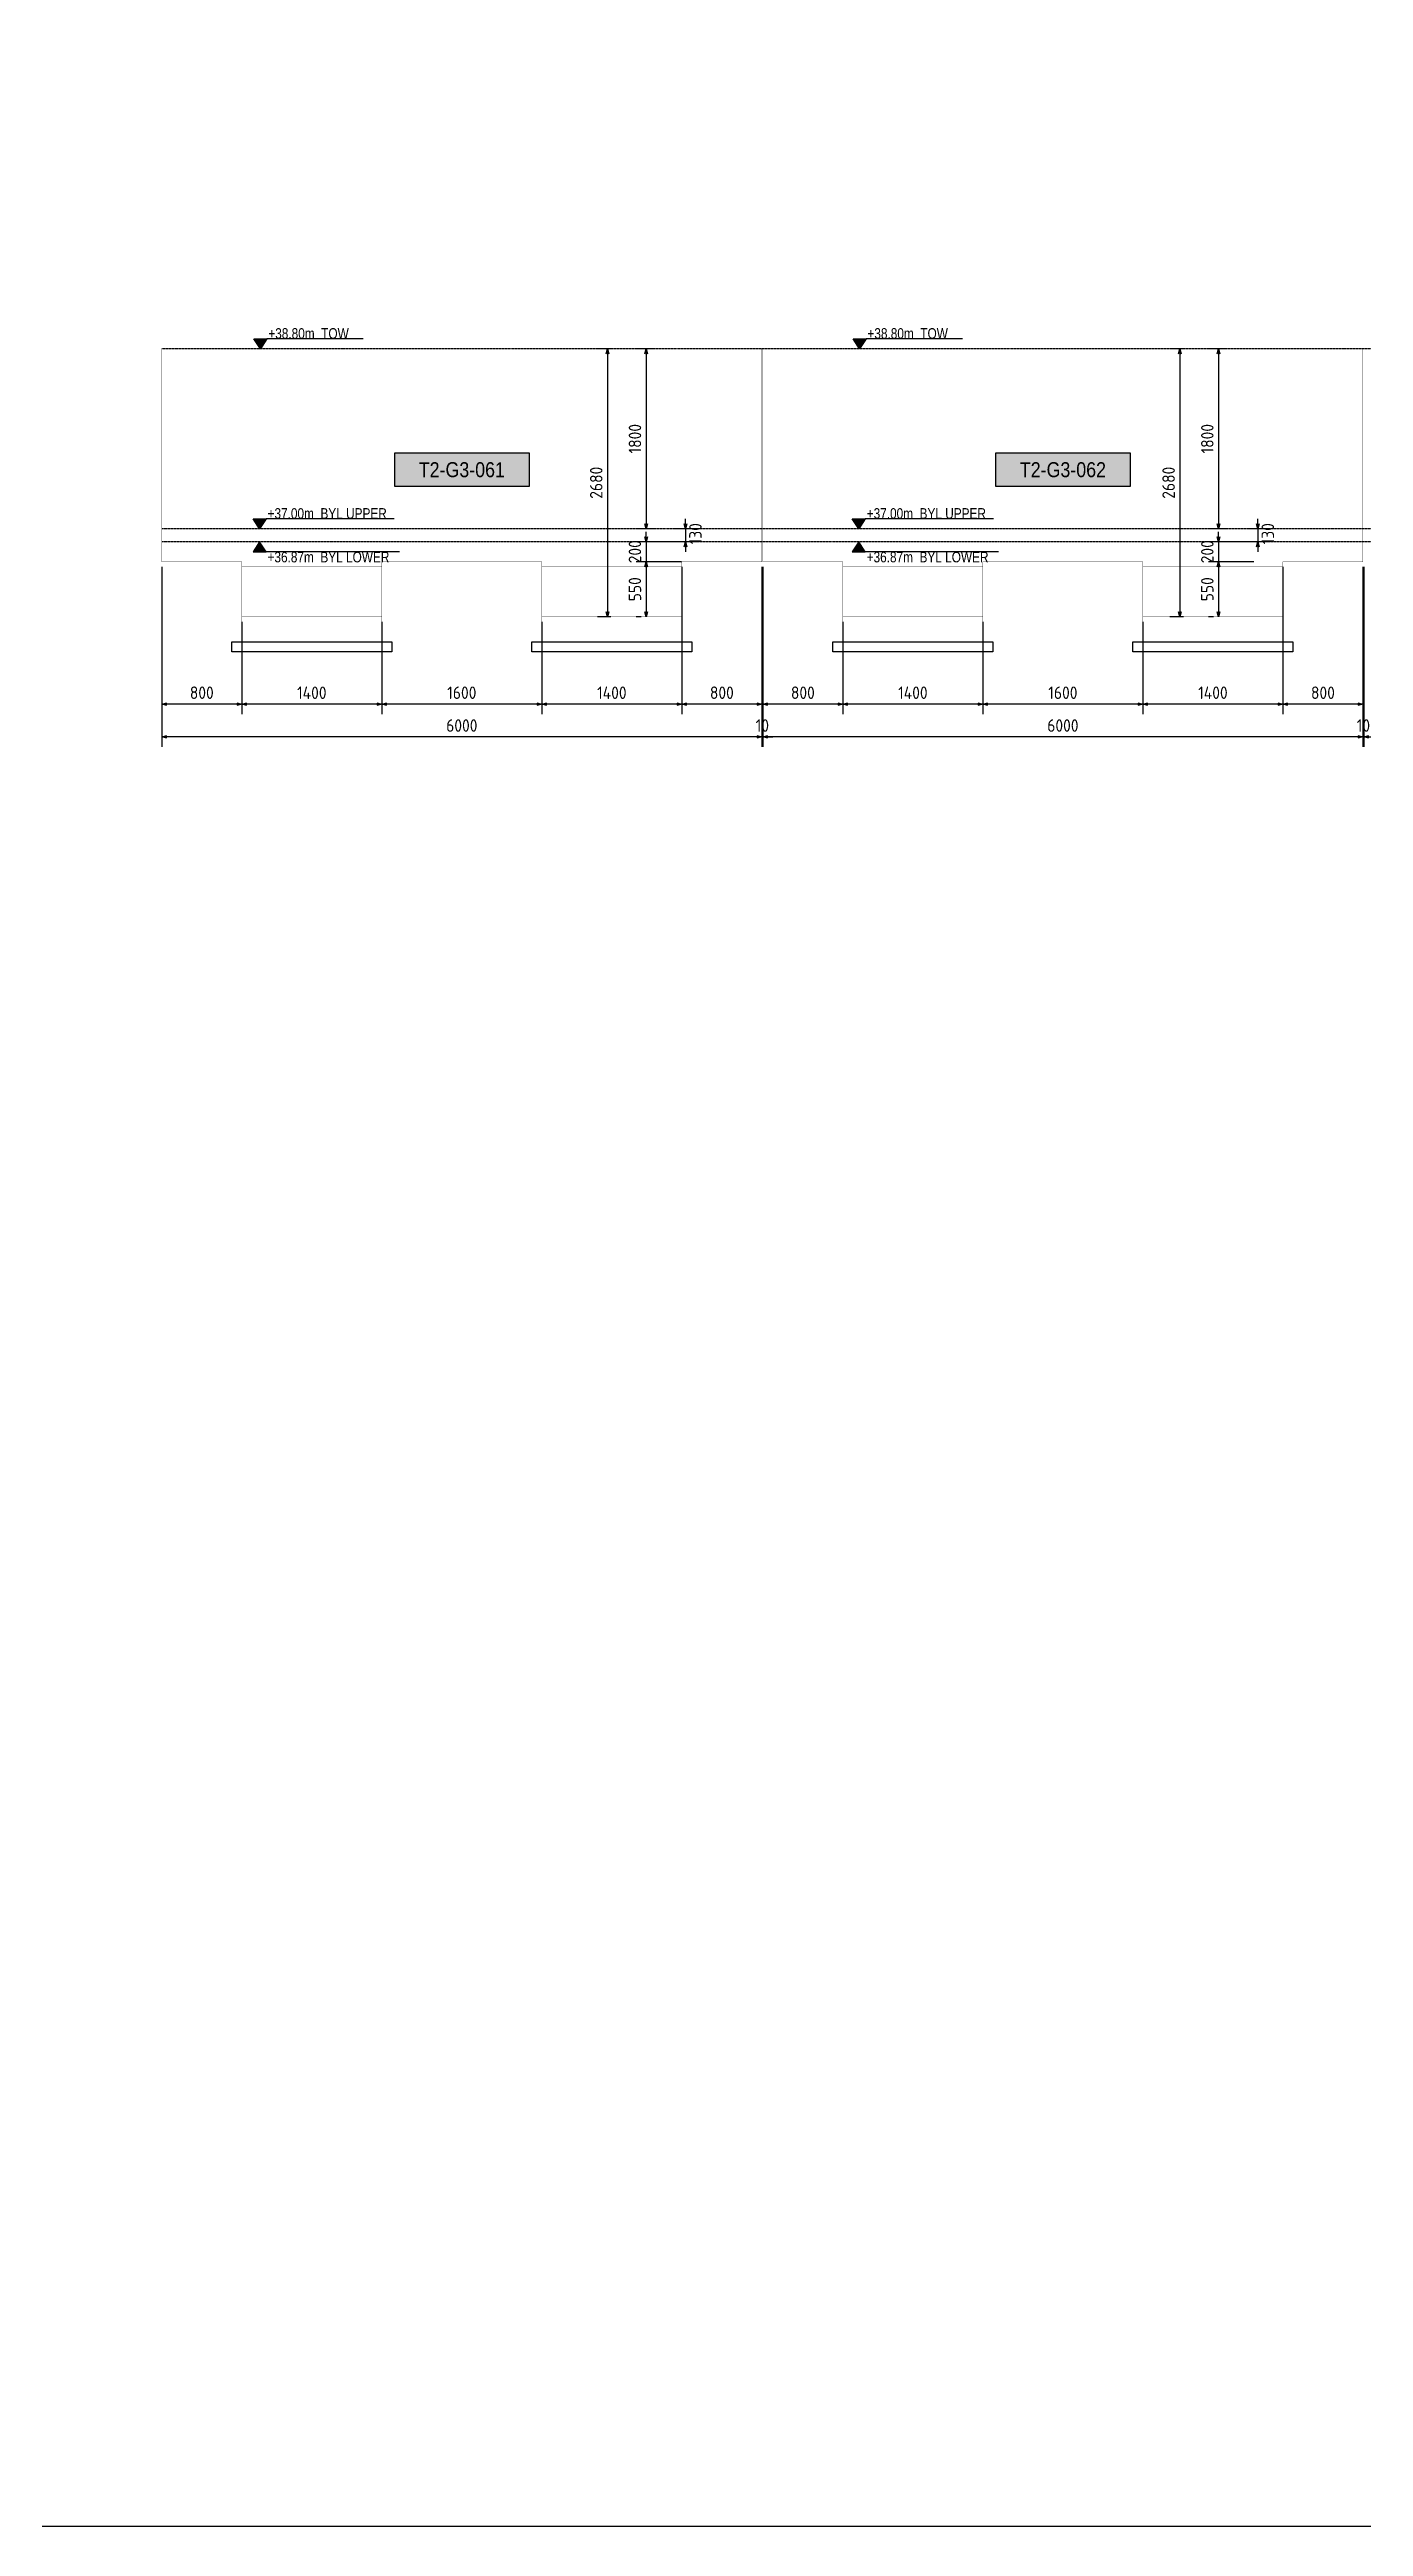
# Model space of a CAD drawing. Header units: centimetres. Extents: x -6122352 to 7132207, y -1694241 to 1947892.
# Drawn here: x 3400833 to 3413970, y 569616 to 594385 of the extents above; entities that cross this region are included whole.
import ezdxf
from ezdxf.enums import TextEntityAlignment as Align

# ---------------------------------------------------------------- set-up
doc = ezdxf.new("R2010")
doc.units = ezdxf.units.CM
doc.header["$MEASUREMENT"] = 0
doc.header["$PDMODE"] = 66
doc.header["$PDSIZE"] = 100
doc.linetypes.add('DASHED2', pattern=[0.375, 0.25, -0.125])
doc.linetypes.add('HIDDEN', pattern=[0.375, 0.25, -0.125])
for name, color, linetype in [('@MI-TYPE-01', 30, 'Continuous'), ('@MI-TYPE-02', 6, 'Continuous'), ('JML-Dimension', 1, 'Continuous'), ('PANEL-TAGS', 7, 'Continuous'), ('SECTION', 130, 'Continuous')]:
    doc.layers.add(name, color=color, linetype=linetype)
doc.styles.add('PANELTAG_STYLE', font='arial.ttf')
doc.styles.add('Schueco-BEMSTIL', font='isocpeur.ttf', dxfattribs={"width": 0.9})
doc.styles.add('txt-Pisa-std', font='arial.ttf', dxfattribs={"width": 0.8})
doc.dimstyles.new('MI- JWC-TXT-2.5 MM', dxfattribs={"dimscale": 1.5, "dimtxt": 2.5, "dimasz": 1, "dimexe": 2, "dimexo": 1, "dimgap": 1, "dimtad": 1, "dimdec": 0, "dimdsep": 46, "dimtxsty": 'Schueco-BEMSTIL', "dimblk": 'OPEN30', "dimcen": 0, "dimdle": 2, "dimclrd": 140, "dimclre": 8, "dimclrt": 40, "dimadec": 0, "dimazin": 2, "dimtfac": 1, "dimtdec": 0, "dimtix": 1, "dimtmove": 2, "dimatfit": 3, "dimldrblk": 'OPEN', "dimfxl": 2, "dimlwd": -1, "dimlwe": -1, "dimarcsym": 0})

# ---------------------------------------------------------------- blocks, each defined once
blk = doc.blocks.new('*U2058')
at = {"layer": 'JML-Dimension'}
h = blk.add_hatch(color=10, dxfattribs=at)
h.dxf.hatch_style = 1
h.paths.add_polyline_path([(0, 0), (-1.54, 2.37), (1.54, 2.37)])
blk.add_line((24.31, 2.37), (1.54, 2.37), dxfattribs=at)
blk.add_lwpolyline([(0, 0), (-1.54, 2.37), (1.54, 2.37), (0, 0)], dxfattribs=at)
at = {"color": 5, "style": 'txt-Pisa-std', "width": 0.8}
blk.add_attdef('+0.0', text='', height=2.5, dxfattribs=at).set_placement((1.87, 2.37), align=Align.BOTTOM_LEFT)
blk = doc.blocks.new('_Open30')
at = {"color": 0, "linetype": 'ByBlock', "lineweight": -2}
for p, q in [((-1, 0.27), (0, 0)), ((0, 0), (-1, -0.27)), ((0, 0), (-1, 0))]:
    blk.add_line(p, q, dxfattribs=at)
blk = doc.blocks.new('*D2286')
at = {"layer": '@MI-TYPE-01', "color": 8, "transparency": 16777216}
for p, q in [((3413165, 589213), (3413165, 587740)), ((3413965, 589213), (3413965, 587740))]:
    blk.add_line(p, q, dxfattribs=at)
at = {"layer": '@MI-TYPE-01', "color": 140, "transparency": 16777216}
blk.add_line((3413915, 587840), (3413215, 587840), dxfattribs=at)
at = {"layer": 'Defpoints', "color": 0, "transparency": 16777216}
for p in [(3413165, 589263), (3413965, 589263), (3413165, 587840)]:
    blk.add_point(p, dxfattribs=at)
at = {"layer": '@MI-TYPE-01', "color": 140, "transparency": 16777216, "xscale": 50, "yscale": 50, "zscale": 50, "rotation": 180}
blk.add_blockref('_Open30', (3413165, 587840), dxfattribs=at)
at = {"layer": '@MI-TYPE-01', "color": 140, "transparency": 16777216, "xscale": 50, "yscale": 50, "zscale": 50}
blk.add_blockref('_Open30', (3413965, 587840), dxfattribs=at)
at = {"layer": '@MI-TYPE-01', "color": 40, "transparency": 16777216, "insert": (3413565, 587953), "char_height": 125, "attachment_point": 5, "style": 'Schueco-BEMSTIL'}
blk.add_mtext('800', dxfattribs=at)
blk = doc.blocks.new('_Open')
at = {"color": 0, "linetype": 'ByBlock', "lineweight": -2}
for p, q in [((-1, 0), (0, 0)), ((-1, 0), (0, 0)), ((0, 0), (-1, 0))]:
    blk.add_line(p, q, dxfattribs=at)
blk = doc.blocks.new('*D2287')
at = {"layer": '@MI-TYPE-01', "color": 8, "transparency": 16777216}
for p, q in [((3413165, 589213), (3413165, 587740)), ((3411765, 588663), (3411765, 587740))]:
    blk.add_line(p, q, dxfattribs=at)
at = {"layer": '@MI-TYPE-01', "color": 140, "transparency": 16777216}
blk.add_line((3413115, 587840), (3411815, 587840), dxfattribs=at)
at = {"layer": 'Defpoints', "color": 0, "transparency": 16777216}
for p in [(3413165, 589263), (3411765, 588713), (3411765, 587840)]:
    blk.add_point(p, dxfattribs=at)
at = {"layer": '@MI-TYPE-01', "color": 140, "transparency": 16777216, "xscale": 50, "yscale": 50, "zscale": 50, "rotation": 180}
blk.add_blockref('_Open30', (3411765, 587840), dxfattribs=at)
at = {"layer": '@MI-TYPE-01', "color": 140, "transparency": 16777216, "xscale": 50, "yscale": 50, "zscale": 50}
blk.add_blockref('_Open30', (3413165, 587840), dxfattribs=at)
at = {"layer": '@MI-TYPE-01', "color": 40, "transparency": 16777216, "insert": (3412465, 587953), "char_height": 125, "attachment_point": 5, "style": 'Schueco-BEMSTIL'}
blk.add_mtext('1400', dxfattribs=at)
blk = doc.blocks.new('*D2288')
at = {"layer": '@MI-TYPE-01', "color": 8, "transparency": 16777216}
for p, q in [((3410165, 588663), (3410165, 587740)), ((3411765, 588663), (3411765, 587740))]:
    blk.add_line(p, q, dxfattribs=at)
at = {"layer": '@MI-TYPE-01', "color": 140, "transparency": 16777216}
blk.add_line((3411715, 587840), (3410215, 587840), dxfattribs=at)
at = {"layer": 'Defpoints', "color": 0, "transparency": 16777216}
for p in [(3410165, 588713), (3411765, 588713), (3410165, 587840)]:
    blk.add_point(p, dxfattribs=at)
at = {"layer": '@MI-TYPE-01', "color": 140, "transparency": 16777216, "xscale": 50, "yscale": 50, "zscale": 50, "rotation": 180}
blk.add_blockref('_Open30', (3410165, 587840), dxfattribs=at)
at = {"layer": '@MI-TYPE-01', "color": 140, "transparency": 16777216, "xscale": 50, "yscale": 50, "zscale": 50}
blk.add_blockref('_Open30', (3411765, 587840), dxfattribs=at)
at = {"layer": '@MI-TYPE-01', "color": 40, "transparency": 16777216, "insert": (3410965, 587953), "char_height": 125, "attachment_point": 5, "style": 'Schueco-BEMSTIL'}
blk.add_mtext('1600', dxfattribs=at)
blk = doc.blocks.new('*D2289')
at = {"layer": '@MI-TYPE-01', "color": 8, "transparency": 16777216}
for p, q in [((3408765, 588663), (3408765, 587740)), ((3410165, 588663), (3410165, 587740))]:
    blk.add_line(p, q, dxfattribs=at)
at = {"layer": '@MI-TYPE-01', "color": 140, "transparency": 16777216}
blk.add_line((3410115, 587840), (3408815, 587840), dxfattribs=at)
at = {"layer": 'Defpoints', "color": 0, "transparency": 16777216}
for p in [(3408765, 588713), (3410165, 588713), (3408765, 587840)]:
    blk.add_point(p, dxfattribs=at)
at = {"layer": '@MI-TYPE-01', "color": 140, "transparency": 16777216, "xscale": 50, "yscale": 50, "zscale": 50, "rotation": 180}
blk.add_blockref('_Open30', (3408765, 587840), dxfattribs=at)
at = {"layer": '@MI-TYPE-01', "color": 140, "transparency": 16777216, "xscale": 50, "yscale": 50, "zscale": 50}
blk.add_blockref('_Open30', (3410165, 587840), dxfattribs=at)
at = {"layer": '@MI-TYPE-01', "color": 40, "transparency": 16777216, "insert": (3409465, 587953), "char_height": 125, "attachment_point": 5, "style": 'Schueco-BEMSTIL'}
blk.add_mtext('1400', dxfattribs=at)
blk = doc.blocks.new('*D2290')
at = {"layer": '@MI-TYPE-01', "color": 8, "transparency": 16777216}
for p, q in [((3407965, 589213), (3407965, 587740)), ((3408765, 588663), (3408765, 587740))]:
    blk.add_line(p, q, dxfattribs=at)
at = {"layer": '@MI-TYPE-01', "color": 140, "transparency": 16777216}
blk.add_line((3408715, 587840), (3408015, 587840), dxfattribs=at)
at = {"layer": 'Defpoints', "color": 0, "transparency": 16777216}
for p in [(3407965, 589263), (3408765, 588713), (3407965, 587840)]:
    blk.add_point(p, dxfattribs=at)
at = {"layer": '@MI-TYPE-01', "color": 140, "transparency": 16777216, "xscale": 50, "yscale": 50, "zscale": 50, "rotation": 180}
blk.add_blockref('_Open30', (3407965, 587840), dxfattribs=at)
at = {"layer": '@MI-TYPE-01', "color": 140, "transparency": 16777216, "xscale": 50, "yscale": 50, "zscale": 50}
blk.add_blockref('_Open30', (3408765, 587840), dxfattribs=at)
at = {"layer": '@MI-TYPE-01', "color": 40, "transparency": 16777216, "insert": (3408365, 587953), "char_height": 125, "attachment_point": 5, "style": 'Schueco-BEMSTIL'}
blk.add_mtext('800', dxfattribs=at)
blk = doc.blocks.new('*D2291')
at = {"layer": '@MI-TYPE-01', "color": 8, "transparency": 16777216}
for p, q in [((3407965, 589213), (3407965, 587413)), ((3413965, 589213), (3413965, 587413))]:
    blk.add_line(p, q, dxfattribs=at)
at = {"layer": '@MI-TYPE-01', "color": 140, "transparency": 16777216}
blk.add_line((3413915, 587513), (3408015, 587513), dxfattribs=at)
at = {"layer": 'Defpoints', "color": 0, "transparency": 16777216}
for p in [(3407965, 589263), (3413965, 589263), (3407965, 587513)]:
    blk.add_point(p, dxfattribs=at)
at = {"layer": '@MI-TYPE-01', "color": 140, "transparency": 16777216, "xscale": 50, "yscale": 50, "zscale": 50, "rotation": 180}
blk.add_blockref('_Open30', (3407965, 587513), dxfattribs=at)
at = {"layer": '@MI-TYPE-01', "color": 140, "transparency": 16777216, "xscale": 50, "yscale": 50, "zscale": 50}
blk.add_blockref('_Open30', (3413965, 587513), dxfattribs=at)
at = {"layer": '@MI-TYPE-01', "color": 40, "transparency": 16777216, "insert": (3410965, 587625), "char_height": 125, "attachment_point": 5, "style": 'Schueco-BEMSTIL'}
blk.add_mtext('6000', dxfattribs=at)
blk = doc.blocks.new('*D2292')
at = {"layer": '@MI-TYPE-01', "color": 8, "transparency": 16777216}
for p, q in [((3407155, 589213), (3407155, 587740)), ((3407955, 589213), (3407955, 587740))]:
    blk.add_line(p, q, dxfattribs=at)
at = {"layer": '@MI-TYPE-01', "color": 140, "transparency": 16777216}
blk.add_line((3407905, 587840), (3407205, 587840), dxfattribs=at)
at = {"layer": 'Defpoints', "color": 0, "transparency": 16777216}
for p in [(3407155, 589263), (3407955, 589263), (3407155, 587840)]:
    blk.add_point(p, dxfattribs=at)
at = {"layer": '@MI-TYPE-01', "color": 140, "transparency": 16777216, "xscale": 50, "yscale": 50, "zscale": 50, "rotation": 180}
blk.add_blockref('_Open30', (3407155, 587840), dxfattribs=at)
at = {"layer": '@MI-TYPE-01', "color": 140, "transparency": 16777216, "xscale": 50, "yscale": 50, "zscale": 50}
blk.add_blockref('_Open30', (3407955, 587840), dxfattribs=at)
at = {"layer": '@MI-TYPE-01', "color": 40, "transparency": 16777216, "insert": (3407555, 587953), "char_height": 125, "attachment_point": 5, "style": 'Schueco-BEMSTIL'}
blk.add_mtext('800', dxfattribs=at)
blk = doc.blocks.new('*D2293')
at = {"layer": '@MI-TYPE-01', "color": 8, "transparency": 16777216}
for p, q in [((3407155, 589213), (3407155, 587740)), ((3405755, 588663), (3405755, 587740))]:
    blk.add_line(p, q, dxfattribs=at)
at = {"layer": '@MI-TYPE-01', "color": 140, "transparency": 16777216}
blk.add_line((3407105, 587840), (3405805, 587840), dxfattribs=at)
at = {"layer": 'Defpoints', "color": 0, "transparency": 16777216}
for p in [(3407155, 589263), (3405755, 588713), (3405755, 587840)]:
    blk.add_point(p, dxfattribs=at)
at = {"layer": '@MI-TYPE-01', "color": 140, "transparency": 16777216, "xscale": 50, "yscale": 50, "zscale": 50, "rotation": 180}
blk.add_blockref('_Open30', (3405755, 587840), dxfattribs=at)
at = {"layer": '@MI-TYPE-01', "color": 140, "transparency": 16777216, "xscale": 50, "yscale": 50, "zscale": 50}
blk.add_blockref('_Open30', (3407155, 587840), dxfattribs=at)
at = {"layer": '@MI-TYPE-01', "color": 40, "transparency": 16777216, "insert": (3406455, 587953), "char_height": 125, "attachment_point": 5, "style": 'Schueco-BEMSTIL'}
blk.add_mtext('1400', dxfattribs=at)
blk = doc.blocks.new('*D2298')
at = {"layer": '@MI-TYPE-01', "color": 8, "transparency": 16777216}
for p, q in [((3404155, 588663), (3404155, 587740)), ((3405755, 588663), (3405755, 587740))]:
    blk.add_line(p, q, dxfattribs=at)
at = {"layer": '@MI-TYPE-01', "color": 140, "transparency": 16777216}
blk.add_line((3405705, 587840), (3404205, 587840), dxfattribs=at)
at = {"layer": 'Defpoints', "color": 0, "transparency": 16777216}
for p in [(3404155, 588713), (3405755, 588713), (3404155, 587840)]:
    blk.add_point(p, dxfattribs=at)
at = {"layer": '@MI-TYPE-01', "color": 140, "transparency": 16777216, "xscale": 50, "yscale": 50, "zscale": 50, "rotation": 180}
blk.add_blockref('_Open30', (3404155, 587840), dxfattribs=at)
at = {"layer": '@MI-TYPE-01', "color": 140, "transparency": 16777216, "xscale": 50, "yscale": 50, "zscale": 50}
blk.add_blockref('_Open30', (3405755, 587840), dxfattribs=at)
at = {"layer": '@MI-TYPE-01', "color": 40, "transparency": 16777216, "insert": (3404955, 587953), "char_height": 125, "attachment_point": 5, "style": 'Schueco-BEMSTIL'}
blk.add_mtext('1600', dxfattribs=at)
blk = doc.blocks.new('*D2299')
at = {"layer": '@MI-TYPE-01', "color": 8, "transparency": 16777216}
for p, q in [((3402755, 588663), (3402755, 587740)), ((3404155, 588663), (3404155, 587740))]:
    blk.add_line(p, q, dxfattribs=at)
at = {"layer": '@MI-TYPE-01', "color": 140, "transparency": 16777216}
blk.add_line((3404105, 587840), (3402805, 587840), dxfattribs=at)
at = {"layer": 'Defpoints', "color": 0, "transparency": 16777216}
for p in [(3402755, 588713), (3404155, 588713), (3402755, 587840)]:
    blk.add_point(p, dxfattribs=at)
at = {"layer": '@MI-TYPE-01', "color": 140, "transparency": 16777216, "xscale": 50, "yscale": 50, "zscale": 50, "rotation": 180}
blk.add_blockref('_Open30', (3402755, 587840), dxfattribs=at)
at = {"layer": '@MI-TYPE-01', "color": 140, "transparency": 16777216, "xscale": 50, "yscale": 50, "zscale": 50}
blk.add_blockref('_Open30', (3404155, 587840), dxfattribs=at)
at = {"layer": '@MI-TYPE-01', "color": 40, "transparency": 16777216, "insert": (3403455, 587953), "char_height": 125, "attachment_point": 5, "style": 'Schueco-BEMSTIL'}
blk.add_mtext('1400', dxfattribs=at)
blk = doc.blocks.new('*D2300')
at = {"layer": '@MI-TYPE-01', "color": 8, "transparency": 16777216}
for p, q in [((3401955, 589213), (3401955, 587740)), ((3402755, 588663), (3402755, 587740))]:
    blk.add_line(p, q, dxfattribs=at)
at = {"layer": '@MI-TYPE-01', "color": 140, "transparency": 16777216}
blk.add_line((3402705, 587840), (3402005, 587840), dxfattribs=at)
at = {"layer": 'Defpoints', "color": 0, "transparency": 16777216}
for p in [(3401955, 589263), (3402755, 588713), (3401955, 587840)]:
    blk.add_point(p, dxfattribs=at)
at = {"layer": '@MI-TYPE-01', "color": 140, "transparency": 16777216, "xscale": 50, "yscale": 50, "zscale": 50, "rotation": 180}
blk.add_blockref('_Open30', (3401955, 587840), dxfattribs=at)
at = {"layer": '@MI-TYPE-01', "color": 140, "transparency": 16777216, "xscale": 50, "yscale": 50, "zscale": 50}
blk.add_blockref('_Open30', (3402755, 587840), dxfattribs=at)
at = {"layer": '@MI-TYPE-01', "color": 40, "transparency": 16777216, "insert": (3402355, 587953), "char_height": 125, "attachment_point": 5, "style": 'Schueco-BEMSTIL'}
blk.add_mtext('800', dxfattribs=at)
blk = doc.blocks.new('*D2301')
at = {"layer": '@MI-TYPE-01', "color": 8, "transparency": 16777216}
for p, q in [((3401955, 589213), (3401955, 587413)), ((3407955, 589213), (3407955, 587413))]:
    blk.add_line(p, q, dxfattribs=at)
at = {"layer": '@MI-TYPE-01', "color": 140, "transparency": 16777216}
blk.add_line((3407905, 587513), (3402005, 587513), dxfattribs=at)
at = {"layer": 'Defpoints', "color": 0, "transparency": 16777216}
for p in [(3401955, 589263), (3407955, 589263), (3401955, 587513)]:
    blk.add_point(p, dxfattribs=at)
at = {"layer": '@MI-TYPE-01', "color": 140, "transparency": 16777216, "xscale": 50, "yscale": 50, "zscale": 50, "rotation": 180}
blk.add_blockref('_Open30', (3401955, 587513), dxfattribs=at)
at = {"layer": '@MI-TYPE-01', "color": 140, "transparency": 16777216, "xscale": 50, "yscale": 50, "zscale": 50}
blk.add_blockref('_Open30', (3407955, 587513), dxfattribs=at)
at = {"layer": '@MI-TYPE-01', "color": 40, "transparency": 16777216, "insert": (3404955, 587625), "char_height": 125, "attachment_point": 5, "style": 'Schueco-BEMSTIL'}
blk.add_mtext('6000', dxfattribs=at)
blk = doc.blocks.new('*D2303')
at = {"layer": '@MI-TYPE-01', "color": 8, "transparency": 16777216}
for p, q in [((3413965, 589213), (3413965, 587413)), ((3413975, 589213), (3413975, 587413))]:
    blk.add_line(p, q, dxfattribs=at)
at = {"layer": '@MI-TYPE-01', "color": 140, "transparency": 16777216}
for p, q in [((3413915, 587513), (3413865, 587513)), ((3413975, 587513), (3413965, 587513)), ((3414025, 587513), (3414075, 587513))]:
    blk.add_line(p, q, dxfattribs=at)
at = {"layer": 'Defpoints', "color": 0, "transparency": 16777216}
for p in [(3413965, 589263), (3413975, 589263), (3413965, 587513)]:
    blk.add_point(p, dxfattribs=at)
at = {"layer": '@MI-TYPE-01', "color": 140, "transparency": 16777216, "xscale": 50, "yscale": 50, "zscale": 50}
blk.add_blockref('_Open30', (3413965, 587513), dxfattribs=at)
at = {"layer": '@MI-TYPE-01', "color": 140, "transparency": 16777216, "xscale": 50, "yscale": 50, "zscale": 50, "rotation": 180}
blk.add_blockref('_Open30', (3413975, 587513), dxfattribs=at)
at = {"layer": '@MI-TYPE-01', "color": 40, "transparency": 16777216, "insert": (3413970, 587625), "char_height": 125, "attachment_point": 5, "style": 'Schueco-BEMSTIL'}
blk.add_mtext('10', dxfattribs=at)
blk = doc.blocks.new('*D2304')
at = {"layer": '@MI-TYPE-01', "color": 8, "transparency": 16777216}
for p, q in [((3407955, 589213), (3407955, 587413)), ((3407965, 589213), (3407965, 587413))]:
    blk.add_line(p, q, dxfattribs=at)
at = {"layer": '@MI-TYPE-01', "color": 140, "transparency": 16777216}
for p, q in [((3407905, 587513), (3407855, 587513)), ((3407965, 587513), (3407955, 587513)), ((3408015, 587513), (3408065, 587513))]:
    blk.add_line(p, q, dxfattribs=at)
at = {"layer": 'Defpoints', "color": 0, "transparency": 16777216}
for p in [(3407955, 589263), (3407965, 589263), (3407955, 587513)]:
    blk.add_point(p, dxfattribs=at)
at = {"layer": '@MI-TYPE-01', "color": 140, "transparency": 16777216, "xscale": 50, "yscale": 50, "zscale": 50}
blk.add_blockref('_Open30', (3407955, 587513), dxfattribs=at)
at = {"layer": '@MI-TYPE-01', "color": 140, "transparency": 16777216, "xscale": 50, "yscale": 50, "zscale": 50, "rotation": 180}
blk.add_blockref('_Open30', (3407965, 587513), dxfattribs=at)
at = {"layer": '@MI-TYPE-01', "color": 40, "transparency": 16777216, "insert": (3407960, 587625), "char_height": 125, "attachment_point": 5, "style": 'Schueco-BEMSTIL'}
blk.add_mtext('10', dxfattribs=at)
blk = doc.blocks.new('T2-ELE FT')
at = {"color": 12, "linetype": 'HIDDEN', "ltscale": 5, "const_width": 2}
blk.add_lwpolyline([(30306558, 1676366), (30306558, 1676866), (30307958, 1676866), (30307958, 1676366)], dxfattribs=at)
at = {"color": 12, "ltscale": 20, "const_width": 2}
blk.add_lwpolyline([(30306558, 1676366), (30307958, 1676366), (30307958, 1676116), (30306558, 1676116)], close=True, dxfattribs=at)
at = {"color": 8, "ltscale": 20}
blk.add_lwpolyline([(30306458, 1676116), (30308058, 1676116), (30308058, 1676016), (30306458, 1676016)], close=True, dxfattribs=at)
blk = doc.blocks.new('*U2056')
at = {"layer": 'JML-Dimension'}
h = blk.add_hatch(color=10, dxfattribs=at)
h.dxf.hatch_style = 1
h.paths.add_polyline_path([(0, 0), (-1.54, 2.37), (1.54, 2.37)])
blk.add_line((31.81, 2.37), (1.54, 2.37), dxfattribs=at)
blk.add_lwpolyline([(0, 0), (-1.54, 2.37), (1.54, 2.37), (0, 0)], dxfattribs=at)
at = {"color": 5, "style": 'txt-Pisa-std', "width": 0.8}
blk.add_attdef('+0.0', text='', height=2.5, dxfattribs=at).set_placement((1.87, 2.37), align=Align.BOTTOM_LEFT)
blk = doc.blocks.new('*U2057')
at = {"layer": 'JML-Dimension'}
h = blk.add_hatch(color=10, dxfattribs=at)
h.dxf.hatch_style = 1
h.paths.add_polyline_path([(0, 0), (-1.54, 2.37), (1.54, 2.37)])
blk.add_line((33.03, 2.37), (1.54, 2.37), dxfattribs=at)
blk.add_lwpolyline([(0, 0), (-1.54, 2.37), (1.54, 2.37), (0, 0)], dxfattribs=at)
at = {"color": 5, "style": 'txt-Pisa-std', "width": 0.8}
blk.add_attdef('+0.0', text='', height=2.5, dxfattribs=at).set_placement((1.87, 2.37), align=Align.BOTTOM_LEFT)
blk = doc.blocks.new('*D2305')
at = {"layer": '@MI-TYPE-01', "color": 8, "transparency": 16777216}
for p, q in [((3406446, 591393), (3406312, 591393)), ((3406446, 588713), (3406312, 588713))]:
    blk.add_line(p, q, dxfattribs=at)
at = {"layer": '@MI-TYPE-01', "color": 140, "transparency": 16777216}
blk.add_line((3406412, 591343), (3406412, 588763), dxfattribs=at)
at = {"layer": 'Defpoints', "color": 0, "transparency": 16777216}
for p in [(3406496, 591393), (3406412, 588713), (3406496, 588713)]:
    blk.add_point(p, dxfattribs=at)
at = {"layer": '@MI-TYPE-01', "color": 140, "transparency": 16777216, "xscale": 50, "yscale": 50, "zscale": 50}
for p, rotation in [((3406412, 591393), 90), ((3406412, 588713), 270)]:
    blk.add_blockref('_Open30', p, dxfattribs=dict(at, rotation=rotation))
at = {"layer": '@MI-TYPE-01', "color": 40, "transparency": 16777216, "insert": (3406299, 590053), "char_height": 125, "attachment_point": 5, "rotation": 90, "style": 'Schueco-BEMSTIL'}
blk.add_mtext('2680', dxfattribs=at)
blk = doc.blocks.new('*D2294')
at = {"layer": '@MI-TYPE-01', "color": 8, "transparency": 16777216}
for p, q in [((3406872, 591393), (3406699, 591393)), ((3406872, 589593), (3406699, 589593))]:
    blk.add_line(p, q, dxfattribs=at)
at = {"layer": '@MI-TYPE-01', "color": 140, "transparency": 16777216}
blk.add_line((3406799, 591343), (3406799, 589643), dxfattribs=at)
at = {"layer": 'Defpoints', "color": 0, "transparency": 16777216}
for p in [(3406922, 591393), (3406799, 589593), (3406922, 589593)]:
    blk.add_point(p, dxfattribs=at)
at = {"layer": '@MI-TYPE-01', "color": 140, "transparency": 16777216, "xscale": 50, "yscale": 50, "zscale": 50}
for p, rotation in [((3406799, 591393), 90), ((3406799, 589593), 270)]:
    blk.add_blockref('_Open30', p, dxfattribs=dict(at, rotation=rotation))
at = {"layer": '@MI-TYPE-01', "color": 40, "transparency": 16777216, "insert": (3406686, 590493), "char_height": 125, "attachment_point": 5, "rotation": 90, "style": 'Schueco-BEMSTIL'}
blk.add_mtext('1800', dxfattribs=at)
blk = doc.blocks.new('*D2295')
at = {"layer": '@MI-TYPE-01', "color": 8, "transparency": 16777216}
for p, q in [((3407302, 589593), (3407091, 589593)), ((3407300, 589463), (3407091, 589463))]:
    blk.add_line(p, q, dxfattribs=at)
at = {"layer": '@MI-TYPE-01', "color": 140, "transparency": 16777216}
for p, q in [((3407191, 589643), (3407191, 589693)), ((3407191, 589593), (3407191, 589463)), ((3407191, 589413), (3407191, 589363))]:
    blk.add_line(p, q, dxfattribs=at)
at = {"layer": 'Defpoints', "color": 0, "transparency": 16777216}
for p in [(3407352, 589593), (3407191, 589463), (3407350, 589463)]:
    blk.add_point(p, dxfattribs=at)
at = {"layer": '@MI-TYPE-01', "color": 140, "transparency": 16777216, "xscale": 50, "yscale": 50, "zscale": 50}
for p, rotation in [((3407191, 589593), 270), ((3407191, 589463), 90)]:
    blk.add_blockref('_Open30', p, dxfattribs=dict(at, rotation=rotation))
at = {"layer": '@MI-TYPE-01', "color": 40, "transparency": 16777216, "insert": (3407291, 589543), "char_height": 125, "attachment_point": 5, "rotation": 90, "style": 'Schueco-BEMSTIL'}
blk.add_mtext('130', dxfattribs=at)
blk = doc.blocks.new('*D2296')
at = {"layer": '@MI-TYPE-01', "color": 140, "transparency": 16777216}
for p, q in [((3406799, 589513), (3406799, 589563)), ((3406799, 589463), (3406799, 589263)), ((3406799, 589213), (3406799, 589163))]:
    blk.add_line(p, q, dxfattribs=at)
at = {"layer": '@MI-TYPE-01', "color": 8, "transparency": 16777216}
for p, q in [((3407300, 589463), (3406699, 589463)), ((3407151, 589263), (3406699, 589263))]:
    blk.add_line(p, q, dxfattribs=at)
at = {"layer": 'Defpoints', "color": 0, "transparency": 16777216}
for p in [(3407350, 589463), (3406799, 589263), (3407201, 589263)]:
    blk.add_point(p, dxfattribs=at)
at = {"layer": '@MI-TYPE-01', "color": 140, "transparency": 16777216, "xscale": 50, "yscale": 50, "zscale": 50}
for p, rotation in [((3406799, 589463), 270), ((3406799, 589263), 90)]:
    blk.add_blockref('_Open30', p, dxfattribs=dict(at, rotation=rotation))
at = {"layer": '@MI-TYPE-01', "color": 40, "transparency": 16777216, "insert": (3406686, 589363), "char_height": 125, "attachment_point": 5, "rotation": 90, "style": 'Schueco-BEMSTIL'}
blk.add_mtext('200', dxfattribs=at)
blk = doc.blocks.new('*D2297')
at = {"layer": '@MI-TYPE-01', "color": 8, "transparency": 16777216}
for p, q in [((3407151, 589263), (3406699, 589263)), ((3406749, 588713), (3406699, 588713))]:
    blk.add_line(p, q, dxfattribs=at)
at = {"layer": '@MI-TYPE-01', "color": 140, "transparency": 16777216}
blk.add_line((3406799, 589213), (3406799, 588763), dxfattribs=at)
at = {"layer": 'Defpoints', "color": 0, "transparency": 16777216}
for p in [(3407201, 589263), (3406799, 588713), (3406799, 588713)]:
    blk.add_point(p, dxfattribs=at)
at = {"layer": '@MI-TYPE-01', "color": 140, "transparency": 16777216, "xscale": 50, "yscale": 50, "zscale": 50}
for p, rotation in [((3406799, 589263), 90), ((3406799, 588713), 270)]:
    blk.add_blockref('_Open30', p, dxfattribs=dict(at, rotation=rotation))
at = {"layer": '@MI-TYPE-01', "color": 40, "transparency": 16777216, "insert": (3406686, 588988), "char_height": 125, "attachment_point": 5, "rotation": 90, "style": 'Schueco-BEMSTIL'}
blk.add_mtext('550', dxfattribs=at)
blk = doc.blocks.new('*D2306')
at = {"layer": '@MI-TYPE-01', "color": 8, "transparency": 16777216}
for p, q in [((3412170, 591393), (3412035, 591393)), ((3412170, 588713), (3412035, 588713))]:
    blk.add_line(p, q, dxfattribs=at)
at = {"layer": '@MI-TYPE-01', "color": 140, "transparency": 16777216}
blk.add_line((3412135, 591343), (3412135, 588763), dxfattribs=at)
at = {"layer": 'Defpoints', "color": 0, "transparency": 16777216}
for p in [(3412220, 591393), (3412135, 588713), (3412220, 588713)]:
    blk.add_point(p, dxfattribs=at)
at = {"layer": '@MI-TYPE-01', "color": 140, "transparency": 16777216, "xscale": 50, "yscale": 50, "zscale": 50}
for p, rotation in [((3412135, 591393), 90), ((3412135, 588713), 270)]:
    blk.add_blockref('_Open30', p, dxfattribs=dict(at, rotation=rotation))
at = {"layer": '@MI-TYPE-01', "color": 40, "transparency": 16777216, "insert": (3412022, 590053), "char_height": 125, "attachment_point": 5, "rotation": 90, "style": 'Schueco-BEMSTIL'}
blk.add_mtext('2680', dxfattribs=at)
blk = doc.blocks.new('*D2307')
at = {"layer": '@MI-TYPE-01', "color": 8, "transparency": 16777216}
for p, q in [((3412595, 591393), (3412422, 591393)), ((3412595, 589593), (3412422, 589593))]:
    blk.add_line(p, q, dxfattribs=at)
at = {"layer": '@MI-TYPE-01', "color": 140, "transparency": 16777216}
blk.add_line((3412522, 591343), (3412522, 589643), dxfattribs=at)
at = {"layer": 'Defpoints', "color": 0, "transparency": 16777216}
for p in [(3412645, 591393), (3412522, 589593), (3412645, 589593)]:
    blk.add_point(p, dxfattribs=at)
at = {"layer": '@MI-TYPE-01', "color": 140, "transparency": 16777216, "xscale": 50, "yscale": 50, "zscale": 50}
for p, rotation in [((3412522, 591393), 90), ((3412522, 589593), 270)]:
    blk.add_blockref('_Open30', p, dxfattribs=dict(at, rotation=rotation))
at = {"layer": '@MI-TYPE-01', "color": 40, "transparency": 16777216, "insert": (3412409, 590493), "char_height": 125, "attachment_point": 5, "rotation": 90, "style": 'Schueco-BEMSTIL'}
blk.add_mtext('1800', dxfattribs=at)
blk = doc.blocks.new('*D2308')
at = {"layer": '@MI-TYPE-01', "color": 8, "transparency": 16777216}
for p, q in [((3413025, 589593), (3412814, 589593)), ((3413023, 589463), (3412814, 589463))]:
    blk.add_line(p, q, dxfattribs=at)
at = {"layer": '@MI-TYPE-01', "color": 140, "transparency": 16777216}
for p, q in [((3412914, 589643), (3412914, 589693)), ((3412914, 589593), (3412914, 589463)), ((3412914, 589413), (3412914, 589363))]:
    blk.add_line(p, q, dxfattribs=at)
at = {"layer": 'Defpoints', "color": 0, "transparency": 16777216}
for p in [(3413075, 589593), (3412914, 589463), (3413073, 589463)]:
    blk.add_point(p, dxfattribs=at)
at = {"layer": '@MI-TYPE-01', "color": 140, "transparency": 16777216, "xscale": 50, "yscale": 50, "zscale": 50}
for p, rotation in [((3412914, 589593), 270), ((3412914, 589463), 90)]:
    blk.add_blockref('_Open30', p, dxfattribs=dict(at, rotation=rotation))
at = {"layer": '@MI-TYPE-01', "color": 40, "transparency": 16777216, "insert": (3413014, 589543), "char_height": 125, "attachment_point": 5, "rotation": 90, "style": 'Schueco-BEMSTIL'}
blk.add_mtext('130', dxfattribs=at)
blk = doc.blocks.new('*D2309')
at = {"layer": '@MI-TYPE-01', "color": 140, "transparency": 16777216}
for p, q in [((3412522, 589513), (3412522, 589563)), ((3412522, 589463), (3412522, 589263)), ((3412522, 589213), (3412522, 589163))]:
    blk.add_line(p, q, dxfattribs=at)
at = {"layer": '@MI-TYPE-01', "color": 8, "transparency": 16777216}
for p, q in [((3413023, 589463), (3412422, 589463)), ((3412874, 589263), (3412422, 589263))]:
    blk.add_line(p, q, dxfattribs=at)
at = {"layer": 'Defpoints', "color": 0, "transparency": 16777216}
for p in [(3413073, 589463), (3412522, 589263), (3412924, 589263)]:
    blk.add_point(p, dxfattribs=at)
at = {"layer": '@MI-TYPE-01', "color": 140, "transparency": 16777216, "xscale": 50, "yscale": 50, "zscale": 50}
for p, rotation in [((3412522, 589463), 270), ((3412522, 589263), 90)]:
    blk.add_blockref('_Open30', p, dxfattribs=dict(at, rotation=rotation))
at = {"layer": '@MI-TYPE-01', "color": 40, "transparency": 16777216, "insert": (3412409, 589363), "char_height": 125, "attachment_point": 5, "rotation": 90, "style": 'Schueco-BEMSTIL'}
blk.add_mtext('200', dxfattribs=at)
blk = doc.blocks.new('*D2310')
at = {"layer": '@MI-TYPE-01', "color": 8, "transparency": 16777216}
for p, q in [((3412874, 589263), (3412422, 589263)), ((3412472, 588713), (3412422, 588713))]:
    blk.add_line(p, q, dxfattribs=at)
at = {"layer": '@MI-TYPE-01', "color": 140, "transparency": 16777216}
blk.add_line((3412522, 589213), (3412522, 588763), dxfattribs=at)
at = {"layer": 'Defpoints', "color": 0, "transparency": 16777216}
for p in [(3412924, 589263), (3412522, 588713), (3412522, 588713)]:
    blk.add_point(p, dxfattribs=at)
at = {"layer": '@MI-TYPE-01', "color": 140, "transparency": 16777216, "xscale": 50, "yscale": 50, "zscale": 50}
for p, rotation in [((3412522, 589263), 90), ((3412522, 588713), 270)]:
    blk.add_blockref('_Open30', p, dxfattribs=dict(at, rotation=rotation))
at = {"layer": '@MI-TYPE-01', "color": 40, "transparency": 16777216, "insert": (3412409, 588988), "char_height": 125, "attachment_point": 5, "rotation": 90, "style": 'Schueco-BEMSTIL'}
blk.add_mtext('550', dxfattribs=at)
blk = doc.blocks.new('PANELTAG')
at = {"layer": 'PANEL-TAGS', "color": 1}
blk.add_lwpolyline([(-13.5, -3.3), (13.5, -3.3), (13.5, 3.3), (-13.5, 3.3)], close=True, dxfattribs=at)
at = {"layer": 'PANEL-TAGS', "color": 40, "true_color": 0xffd700}
blk.add_solid([(-13.5, -3.3), (13.5, -3.3), (-13.5, 3.3), (13.5, 3.3)], dxfattribs=at)
at = {"layer": 'PANEL-TAGS', "color": 5, "style": 'PANELTAG_STYLE', "width": 0.85}
blk.add_attdef('TAGNO', text='', height=3, dxfattribs=at).set_placement((0, 0), align=Align.MIDDLE)

msp = doc.modelspace()

# ---------------------------------------------------------------- linework, layer by layer
at = {"layer": '@MI-TYPE-01'}
msp.add_lwpolyline([(3328169.86356, 769613.28078), (3455154.6764, 769613.28078), (3455154.6764, 569615.5723), (3328169.86356, 569615.5723)], close=True, dxfattribs=at)
at = {"layer": '@MI-TYPE-01', "const_width": 2.5}
for points in [[(3407955.31647, 591392.68318), (3401955.31647, 591392.68318), (3401955.31647, 589262.68322), (3402755.31647, 589262.68322), (3402755.31647, 588712.68322), (3404155.31647, 588712.68322), (3404155.31647, 589262.68322), (3405755.31647, 589262.68322), (3405755.31647, 588712.68322), (3407155.31647, 588712.68322), (3407155.31647, 589262.68322), (3407955.31647, 589262.68322)], [(3413965.31647, 591392.68318), (3407965.31647, 591392.68318), (3407965.31647, 589262.68322), (3408765.31647, 589262.68322), (3408765.31647, 588712.68322), (3410165.31647, 588712.68322), (3410165.31647, 589262.68322), (3411765.31647, 589262.68322), (3411765.31647, 588712.68322), (3413165.31647, 588712.68322), (3413165.31647, 589262.68322), (3413965.31647, 589262.68322)]]:
    msp.add_lwpolyline(points, close=True, dxfattribs=at)
at = {"layer": '@MI-TYPE-02', "color": 160, "linetype": 'DASHED2', "ltscale": 5}
for points in [[(3426080.16646, 591392.68318), (3401955.31647, 591392.68318)], [(3426054.97242, 589592.68322), (3401955.31647, 589592.68322)], [(3426054.97242, 589462.68322), (3401955.31647, 589462.68322)]]:
    msp.add_lwpolyline(points, dxfattribs=at)

# ---------------------------------------------------------------- block references
at = {"color": 2}
for p in [(-26903802.84509, -1087653.19054), (-26900802.84509, -1087653.19054), (-26897792.84509, -1087653.19054), (-26894792.84509, -1087653.19054)]:
    msp.add_blockref('T2-ELE FT', p, dxfattribs=at)
at = {"layer": 'PANEL-TAGS'}
ref = msp.add_blockref('PANELTAG', (3404955.31647, 590183.57705), dxfattribs=dict(at, xscale=50, yscale=50, zscale=50))
ref.add_attrib('TAGNO', 'T2-G3-061', dxfattribs={"color": 5, "height": 150, "style": 'PANELTAG_STYLE', "width": 0.85}).set_placement((3404955.31647, 590183.57705), align=Align.MIDDLE_CENTER)
ref = msp.add_blockref('PANELTAG', (3410965.31647, 590183.57705), dxfattribs=dict(at, xscale=50, yscale=50, zscale=50))
ref.add_attrib('TAGNO', 'T2-G3-062', dxfattribs={"color": 5, "height": 150, "style": 'PANELTAG_STYLE', "width": 0.85}).set_placement((3410965.31647, 590183.57705), align=Align.MIDDLE_CENTER)
at = {"layer": 'SECTION', "color": 6}
ref = msp.add_blockref('*U2058', (3402941.0943, 591392.68318), dxfattribs=dict(at, xscale=42.30147098076819, yscale=42.30147098076819, zscale=42.30147098076819))
ref.add_attrib('+0.0', '+38.80m  TOW', (3403020.22294, 591492.94024), dxfattribs={"layer": 'JML-Dimension', "color": 5, "height": 105.7536775, "style": 'txt-Pisa-std', "width": 0.8})
ref = msp.add_blockref('*U2058', (3408931.63523, 591392.68318), dxfattribs=dict(at, xscale=42.30147098076819, yscale=42.30147098076819, zscale=42.30147098076819))
ref.add_attrib('+0.0', '+38.80m  TOW', (3409010.76388, 591492.94024), dxfattribs={"layer": 'JML-Dimension', "color": 5, "height": 105.7536775, "style": 'txt-Pisa-std', "width": 0.8})
ref = msp.add_blockref('*U2056', (3402933.80081, 589592.68322), dxfattribs=dict(at, xscale=42.30147098076819, yscale=42.30147098076819, zscale=42.30147098076819))
ref.add_attrib('+0.0', '+37.00m  BYL UPPER', (3403012.92945, 589692.94029), dxfattribs={"layer": 'JML-Dimension', "color": 5, "height": 105.7536775, "style": 'txt-Pisa-std', "width": 0.8})
ref = msp.add_blockref('*U2056', (3408924.34174, 589592.68322), dxfattribs=dict(at, xscale=42.30147098076819, yscale=42.30147098076819, zscale=42.30147098076819))
ref.add_attrib('+0.0', '+37.00m  BYL UPPER', (3409003.47039, 589692.94029), dxfattribs={"layer": 'JML-Dimension', "color": 5, "height": 105.7536775, "style": 'txt-Pisa-std', "width": 0.8})
ref = msp.add_blockref('*U2057', (3402933.2608, 589462.68322), dxfattribs=dict(at, xscale=-42.30147098076819, yscale=42.30147098076819, zscale=42.30147098076819, rotation=180))
ref.add_attrib('+0.0', '+36.87m  BYL LOWER', (3403012.38945, 589256.67248), dxfattribs={"layer": 'JML-Dimension', "color": 5, "height": 105.7536775, "style": 'txt-Pisa-std', "width": 0.8})
ref = msp.add_blockref('*U2057', (3408923.80174, 589462.68322), dxfattribs=dict(at, xscale=-42.30147098076819, yscale=42.30147098076819, zscale=42.30147098076819, rotation=180))
ref.add_attrib('+0.0', '+36.87m  BYL LOWER', (3409002.93039, 589256.67248), dxfattribs={"layer": 'JML-Dimension', "color": 5, "height": 105.7536775, "style": 'txt-Pisa-std', "width": 0.8})

# ---------------------------------------------------------------- dimensions: what is measured, and where the dimension line sits
at = {"layer": '@MI-TYPE-01'}
for base, p1, p2, angle, picture, middle in [((3406411.58623, 588712.68322), (3406496.46225, 591392.68318), (3406496.46225, 588712.68322), 90, '*D2305', (3406299.08623, 590052.6832)), ((3406798.61574, 589592.68322), (3406921.93216, 591392.68318), (3406921.93216, 589592.68322), 90, '*D2294', (3406686.11574, 590492.6832)), ((3412134.72354, 588712.68322), (3412219.59956, 591392.68318), (3412219.59956, 588712.68322), 90, '*D2306', (3412022.22354, 590052.6832)), ((3412521.75305, 589592.68322), (3412645.06948, 591392.68318), (3412645.06948, 589592.68322), 90, '*D2307', (3412409.25305, 590492.6832)), ((3406798.61574, 589262.68322), (3407349.82493, 589462.68322), (3407200.87377, 589262.68322), 90, '*D2296', (3406686.11574, 589362.68322)), ((3412521.75305, 589262.68322), (3413072.96224, 589462.68322), (3412924.01109, 589262.68322), 90, '*D2309', (3412409.25305, 589362.68322)), ((3406798.61574, 588712.68322), (3407200.87377, 589262.68322), (3406798.61574, 588712.68322), 90, '*D2297', (3406686.11574, 588987.68322)), ((3407955.31647, 587512.85812), (3407965.31647, 589262.68322), (3407955.31647, 589262.68322), 180, '*D2304', (3407960.31647, 587625.35812)), ((3412521.75305, 588712.68322), (3412924.01109, 589262.68322), (3412521.75305, 588712.68322), 90, '*D2310', (3412409.25305, 588987.68322)), ((3413965.31647, 587512.85812), (3413975.31647, 589262.68322), (3413965.31647, 589262.68322), 180, '*D2303', (3413970.31647, 587625.35812))]:
    dim = msp.add_linear_dim(base=base, p1=p1, p2=p2, angle=angle, dimstyle='MI- JWC-TXT-2.5 MM', dxfattribs=at)
    dim.commit()
    dim.dimension.update_dxf_attribs({"geometry": picture, "text_midpoint": middle})
for base, p1, p2, angle, picture, middle in [((3407191.19335, 589462.68322), (3407352.31686, 589592.68322), (3407349.82493, 589462.68322), 90, '*D2295', (3407291.2672, 589542.68322)), ((3412914.33066, 589462.68322), (3413075.45417, 589592.68322), (3413072.96224, 589462.68322), 90, '*D2308', (3413014.40451, 589542.68322)), ((3401955.31647, 587840.33075), (3402755.31647, 588712.68322), (3401955.31647, 589262.68322), 180, '*D2300', (3402355.31647, 587840.33075)), ((3401955.31647, 587512.85812), (3407955.31647, 589262.68322), (3401955.31647, 589262.68322), 180, '*D2301', (3404955.31647, 587512.85812)), ((3405755.31647, 587840.33075), (3407155.31647, 589262.68322), (3405755.31647, 588712.68322), 180, '*D2293', (3406455.31647, 587840.33075)), ((3407155.31647, 587840.33075), (3407955.31647, 589262.68322), (3407155.31647, 589262.68322), 180, '*D2292', (3407555.31647, 587840.33075)), ((3407965.31647, 587840.33075), (3408765.31647, 588712.68322), (3407965.31647, 589262.68322), 180, '*D2290', (3408365.31647, 587840.33075)), ((3407965.31647, 587512.85812), (3413965.31647, 589262.68322), (3407965.31647, 589262.68322), 180, '*D2291', (3410965.31647, 587512.85812)), ((3411765.31647, 587840.33075), (3413165.31647, 589262.68322), (3411765.31647, 588712.68322), 180, '*D2287', (3412465.31647, 587840.33075)), ((3413165.31647, 587840.33075), (3413965.31647, 589262.68322), (3413165.31647, 589262.68322), 180, '*D2286', (3413565.31647, 587840.33075)), ((3402755.31647, 587840.33075), (3404155.31647, 588712.68322), (3402755.31647, 588712.68322), 180, '*D2299', (3403455.31647, 587840.33075)), ((3404155.31647, 587840.33075), (3405755.31647, 588712.68322), (3404155.31647, 588712.68322), 180, '*D2298', (3404955.31647, 587840.33075)), ((3408765.31647, 587840.33075), (3410165.31647, 588712.68322), (3408765.31647, 588712.68322), 180, '*D2289', (3409465.31647, 587840.33075)), ((3410165.31647, 587840.33075), (3411765.31647, 588712.68322), (3410165.31647, 588712.68322), 180, '*D2288', (3410965.31647, 587840.33075))]:
    dim = msp.add_linear_dim(base=base, p1=p1, p2=p2, angle=angle, dimstyle='MI- JWC-TXT-2.5 MM', dxfattribs=at)
    dim.commit()
    dim.dimension.update_dxf_attribs({"geometry": picture, "text_midpoint": middle, "dimtype": 160})

doc.saveas('drawing.dxf')
